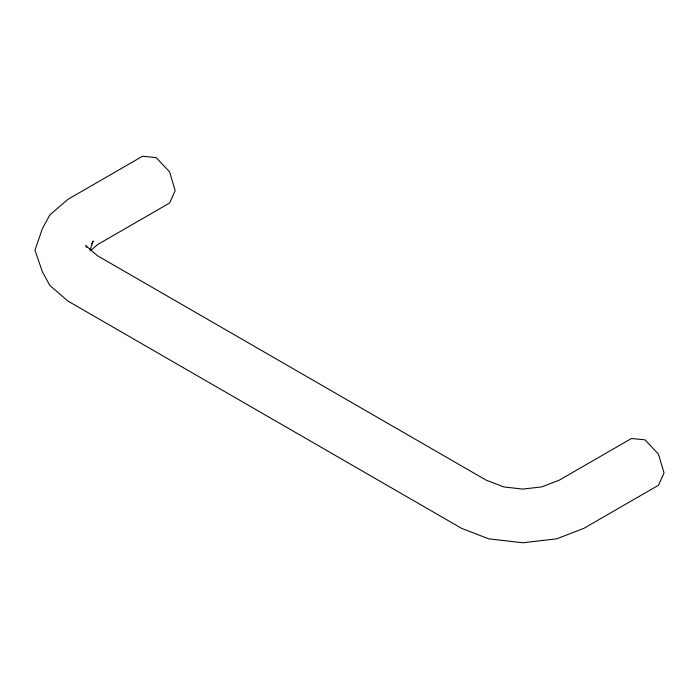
<?xml version="1.0" encoding="UTF-8"?>
<svg xmlns="http://www.w3.org/2000/svg" width="699" height="699" viewBox="0 0 699 699"><rect width="100%" height="100%" fill="white"/><g stroke="black" fill="none" stroke-linecap="round" stroke-linejoin="round"><path stroke-width="1.05" d="M90.022 250.198L93.185 241.006L91.7 243.768M90.468 250.731L97.572 244.598L169.569 203.025L175.169 190.661L169.569 171.84L156.069 157.581L142.57 156.244L67.899 199.355L49.76 215.03L42.307 228.844L34.95 250.198L42.307 271.562L49.76 285.367L67.899 301.042L461.672 528.383L488.819 538.859L522.73 542.756L556.64 538.859L583.796 528.383L658.458 485.281L664.05 472.917L658.458 454.097L644.95 439.837L631.45 438.5L559.445 480.073L541.742 486.906L522.73 489.082L503.726 486.906L486.015 480.073L97.572 255.799L85.741 245.576L86.728 247.42"/></g></svg>
